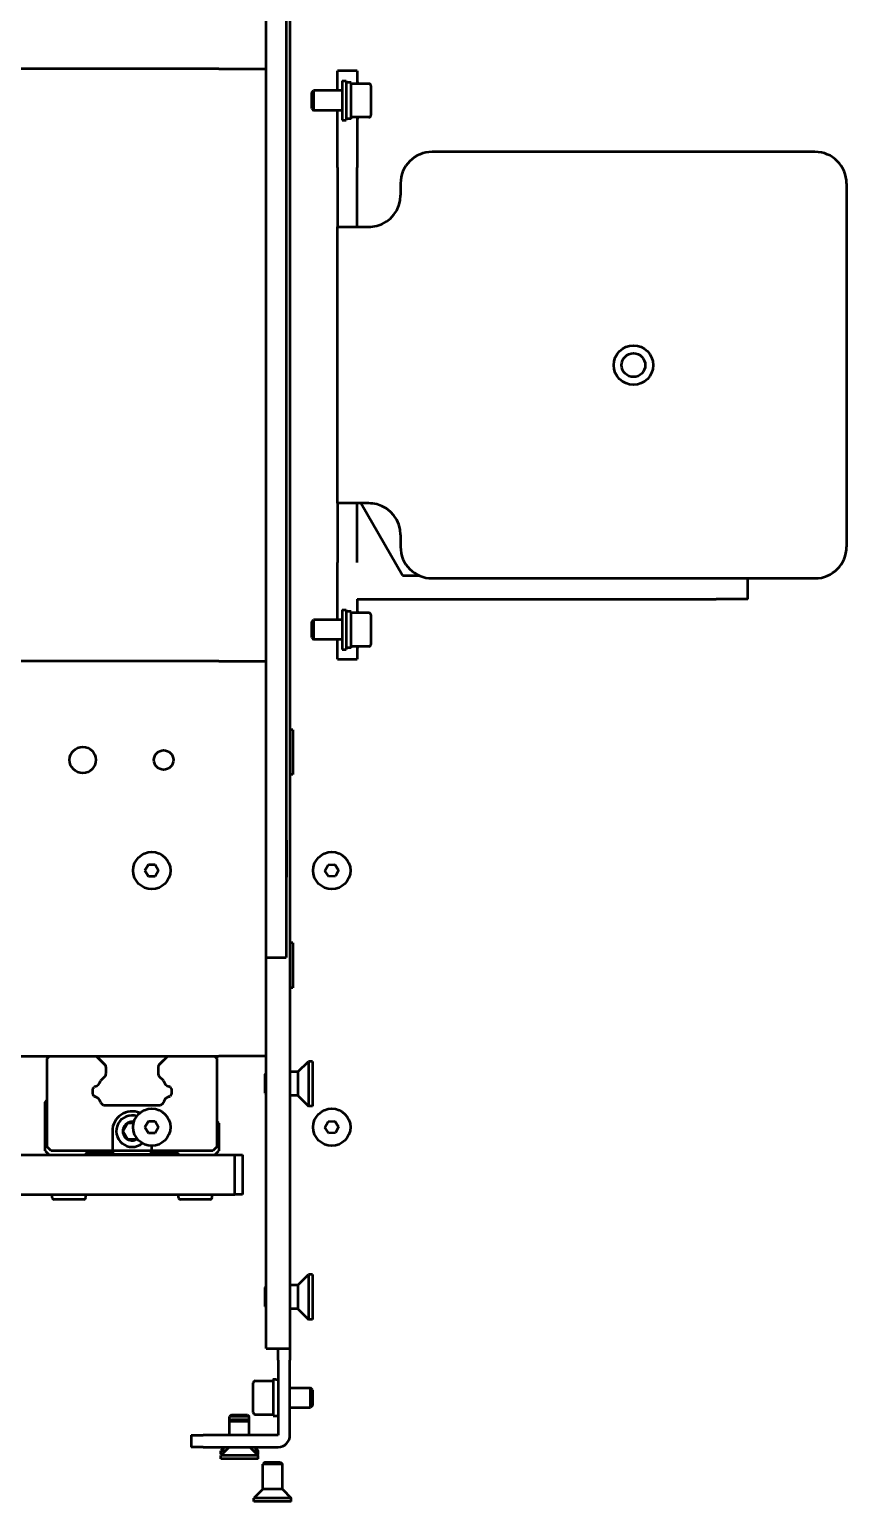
# Model space of a CAD drawing. Header units: millimetres. Extents: x 79 to 1474, y 97 to 691.
# Drawn here: x 1267.3 to 1474.3, y 106.3 to 479.1 of the extents above; entities that cross this region are included whole.
import ezdxf

# ---------------------------------------------------------------- set-up
doc = ezdxf.new("R2010")
doc.units = ezdxf.units.MM
doc.layers.add('Visible (ISO)', color=7, linetype='Continuous', lineweight=50)

msp = doc.modelspace()

# ---------------------------------------------------------------- linework, layer by layer
at = {"layer": 'Visible (ISO)'}
for p, q in [((1333.27, 605.13), (1333.27, 145.13)), ((1327.27, 244.13), (1327.27, 544.13)), ((1332.27, 544.13), (1332.27, 244.13)), ((1315.27, 469.13), (995.27, 469.13)), ((1315.27, 469.13), (1327.27, 469.13)), ((1345.27, 463.63), (1345.27, 468.63)), ((1350.27, 468.63), (1345.27, 468.63)), ((1346.47, 466.13), (1346.47, 456.13)), ((1346.47, 466.13), (1347.47, 466.13)), ((1347.47, 466.13), (1347.47, 456.13)), ((1350.27, 468.63), (1350.27, 465.38)), ((1338.77, 463.14), (1339.26, 463.63)), ((1338.77, 459.12), (1338.77, 463.14)), ((1339.26, 463.63), (1339.26, 458.63)), ((1346.47, 463.63), (1339.26, 463.63)), ((1348.04, 465.73), (1347.47, 465.73)), ((1348.77, 456.53), (1348.77, 465.72)), ((1353.27, 465.38), (1348.77, 465.38)), ((1350.37, 465.84), (1350.27, 465.84)), ((1350.37, 465.84), (1350.37, 465.38)), ((1353.77, 464.88), (1353.77, 457.38)), ((1338.77, 459.12), (1339.26, 458.63)), ((1346.47, 458.63), (1339.26, 458.63)), ((1345.27, 444.13), (1345.27, 458.63)), ((1346.47, 456.13), (1347.47, 456.13)), ((1348.77, 456.53), (1347.47, 456.53)), ((1353.27, 456.88), (1348.77, 456.88)), ((1350.27, 456.88), (1350.27, 444.13)), ((1350.37, 456.41), (1350.27, 456.41)), ((1350.37, 456.88), (1350.37, 456.41)), ((1466.27, 448.13), (1369.27, 448.13)), ((1345.27, 444.13), (1345.27, 429.13)), ((1350.27, 429.13), (1350.27, 444.13)), ((1361.27, 440.13), (1361.27, 437.13)), ((1474.27, 440.13), (1474.27, 348.13)), ((1345.27, 359.13), (1345.27, 429.13)), ((1345.27, 429.13), (1353.27, 429.13)), ((1345.27, 359.13), (1345.27, 344.13)), ((1353.27, 359.13), (1345.27, 359.13)), ((1350.27, 344.13), (1350.27, 359.13)), ((1361.81, 340.83), (1351.25, 359.13)), ((1361.27, 351.13), (1361.27, 348.13)), ((1345.27, 329.63), (1345.27, 344.13)), ((1361.81, 340.83), (1365.99, 340.83)), ((1369.27, 340.13), (1466.27, 340.13)), ((1449.27, 334.83), (1449.27, 340.13)), ((1346.47, 332.13), (1346.47, 322.13)), ((1346.47, 332.13), (1347.47, 332.13)), ((1347.47, 332.13), (1347.47, 322.13)), ((1350.27, 334.83), (1441.27, 334.83)), ((1350.27, 334.83), (1350.27, 331.38)), ((1350.37, 331.84), (1350.27, 331.84)), ((1350.37, 331.84), (1350.37, 331.38)), ((1449.27, 334.83), (1441.27, 334.83)), ((1338.77, 329.14), (1339.26, 329.63)), ((1338.77, 325.12), (1338.77, 329.14)), ((1339.26, 329.63), (1339.26, 324.63)), ((1346.47, 329.63), (1339.26, 329.63)), ((1348.04, 331.73), (1347.47, 331.73)), ((1348.77, 322.53), (1348.77, 331.72)), ((1353.27, 331.38), (1348.77, 331.38)), ((1353.77, 330.88), (1353.77, 323.38)), ((1338.77, 325.12), (1339.26, 324.63)), ((1346.47, 324.63), (1339.26, 324.63)), ((1345.27, 319.63), (1345.27, 324.63)), ((1346.47, 322.13), (1347.47, 322.13)), ((1348.77, 322.53), (1347.47, 322.53)), ((1353.27, 322.88), (1348.77, 322.88)), ((1350.27, 322.88), (1350.27, 319.63)), ((1350.37, 322.41), (1350.27, 322.41)), ((1350.37, 322.88), (1350.37, 322.41)), ((1315.27, 319.13), (995.27, 319.13)), ((1315.27, 319.13), (1327.27, 319.13)), ((1345.27, 319.63), (1350.27, 319.63)), ((1333.99, 301.8), (1333.27, 301.8)), ((1333.99, 301.8), (1333.99, 290.46)), ((1333.99, 290.46), (1333.27, 290.46)), ((1332.37, 273.84), (1332.27, 273.84)), ((1332.37, 273.84), (1332.37, 264.41)), ((1296.53, 266.13), (1297.4, 267.63)), ((1297.4, 264.63), (1296.53, 266.13)), ((1297.4, 267.63), (1299.13, 267.63)), ((1299.13, 267.63), (1300, 266.13)), ((1300, 266.13), (1299.13, 264.63)), ((1342.14, 266.03), (1342.92, 267.58)), ((1343.09, 264.58), (1342.14, 266.03)), ((1342.92, 267.58), (1344.65, 267.67)), ((1344.65, 267.67), (1345.6, 266.23)), ((1345.6, 266.23), (1344.81, 264.68)), ((1299.13, 264.63), (1297.4, 264.63)), ((1332.37, 264.41), (1332.27, 264.41)), ((1344.81, 264.68), (1343.09, 264.58)), ((1333.99, 247.8), (1333.27, 247.8)), ((1333.99, 247.8), (1333.99, 236.46)), ((1327.27, 219.13), (1327.27, 244.13)), ((1327.27, 244.13), (1332.27, 244.13)), ((1333.99, 236.46), (1333.27, 236.46)), ((976.27, 219.13), (1315.27, 219.13)), ((1271.74, 218.53), (1272.34, 219.13)), ((1271.74, 196.13), (1271.74, 218.53)), ((1284.2, 219.13), (1286.37, 216.95)), ((1286.37, 216.98), (1284.23, 219.13)), ((1286.67, 214.72), (1286.67, 216.28)), ((1299.87, 216.28), (1299.87, 214.72)), ((1302.31, 219.13), (1300.16, 216.98)), ((1300.16, 216.95), (1302.34, 219.13)), ((1314.14, 219.13), (1314.74, 218.53)), ((1314.74, 218.53), (1314.74, 196.13)), ((1327.27, 219.13), (1315.27, 219.13)), ((1327.27, 145.13), (1327.27, 219.13)), ((1335.27, 215.13), (1337.94, 217.8)), ((1337.94, 217.8), (1337.94, 206.46)), ((1338.99, 217.8), (1337.94, 217.8)), ((1338.99, 217.8), (1338.99, 206.46)), ((1285.43, 213.06), (1286.37, 214.01)), ((1300.16, 214.01), (1301.11, 213.06)), ((1326.99, 214.52), (1327.27, 214.8)), ((1326.99, 209.74), (1326.99, 214.52)), ((1335.27, 215.13), (1333.27, 215.13)), ((1335.27, 215.13), (1335.27, 209.13)), ((1283.27, 210.73), (1283.27, 209.61)), ((1283.27, 209.61), (1283.27, 209.61)), ((1283.41, 211.05), (1283.63, 211.27)), ((1283.65, 209.02), (1283.41, 209.25)), ((1303.12, 209.25), (1302.89, 209.02)), ((1302.9, 211.27), (1303.12, 211.05)), ((1303.27, 210.73), (1303.27, 209.61)), ((1326.99, 209.74), (1327.27, 209.46)), ((1335.27, 209.13), (1333.27, 209.13)), ((1335.27, 209.13), (1337.94, 206.46)), ((1271.27, 207.48), (1271.74, 208.02)), ((1271.27, 195.13), (1271.27, 207.48)), ((1286.04, 206.63), (1285.42, 207.24)), ((1300.5, 206.63), (1286.04, 206.63)), ((1301.11, 207.24), (1300.5, 206.63)), ((1338.99, 206.46), (1337.94, 206.46)), ((1292.11, 202.13), (1290.96, 200.13)), ((1293.66, 202.13), (1292.11, 202.13)), ((1296.53, 201.13), (1297.4, 202.63)), ((1297.4, 202.63), (1299.13, 202.63)), ((1299.13, 202.63), (1300, 201.13)), ((1315.27, 202.13), (1314.74, 202.66)), ((1315.27, 202.13), (1315.27, 195.13)), ((1342.14, 201.03), (1342.92, 202.58)), ((1342.92, 202.58), (1344.65, 202.67)), ((1344.65, 202.67), (1345.6, 201.23)), ((1288.27, 200.13), (1288.27, 195.13)), ((1290.96, 200.13), (1292.11, 198.13)), ((1292.11, 198.13), (1294.42, 198.13)), ((1294.42, 198.13), (1294.51, 198.28)), ((1297.4, 199.63), (1296.53, 201.13)), ((1299.13, 199.63), (1297.4, 199.63)), ((1300, 201.13), (1299.13, 199.63)), ((1343.09, 199.58), (1342.14, 201.03)), ((1344.81, 199.68), (1343.09, 199.58)), ((1345.6, 201.23), (1344.81, 199.68)), ((1237.77, 194.13), (1319.27, 194.13)), ((1271.27, 195.13), (1272.27, 194.13)), ((1272.74, 195.13), (1271.74, 196.13)), ((1288.27, 195.13), (1272.74, 195.13)), ((1281.27, 194.13), (1281.47, 194.34)), ((1288.35, 194.63), (1282.18, 194.63)), ((1287.94, 195.13), (1288.74, 194.33)), ((1298.27, 195.13), (1288.27, 195.13)), ((1288.74, 194.33), (1297.74, 194.33)), ((1289.27, 194.13), (1289.07, 194.33)), ((1297.47, 194.33), (1297.27, 194.13)), ((1297.74, 194.33), (1298.54, 195.13)), ((1304.35, 194.63), (1298.18, 194.63)), ((1298.27, 195.13), (1298.27, 196.41)), ((1313.74, 195.13), (1298.27, 195.13)), ((1305.06, 194.34), (1305.27, 194.13)), ((1314.74, 196.13), (1313.74, 195.13)), ((1314.27, 194.13), (1315.27, 195.13)), ((1319.27, 194.13), (1321.27, 194.13)), ((1319.27, 184.13), (1319.27, 194.13)), ((1321.27, 194.13), (1321.27, 184.13)), ((1237.77, 184.13), (1319.27, 184.13)), ((1273.02, 183.33), (1273.02, 184.13)), ((1281.02, 182.83), (1273.52, 182.83)), ((1281.52, 183.33), (1281.52, 184.13)), ((1305.02, 183.33), (1305.02, 184.13)), ((1313.02, 182.83), (1305.52, 182.83)), ((1313.52, 183.33), (1313.52, 184.13)), ((1321.27, 184.13), (1319.27, 184.13)), ((1326.99, 160.52), (1327.27, 160.8)), ((1326.99, 155.74), (1326.99, 160.52)), ((1335.27, 161.13), (1333.27, 161.13)), ((1335.27, 161.13), (1337.94, 163.8)), ((1335.27, 161.13), (1335.27, 155.13)), ((1337.94, 163.8), (1337.94, 152.46)), ((1338.99, 163.8), (1337.94, 163.8)), ((1338.99, 163.8), (1338.99, 152.46)), ((1326.99, 155.74), (1327.27, 155.46)), ((1335.27, 155.13), (1333.27, 155.13)), ((1335.27, 155.13), (1337.94, 152.46)), ((1338.99, 152.46), (1337.94, 152.46)), ((1327.27, 145.13), (1333.27, 145.13)), ((1330.27, 142.13), (1330.27, 145.13)), ((1330.27, 142.13), (1330.27, 123.13)), ((1333.27, 145.13), (1333.27, 142.13)), ((1333.27, 123.13), (1333.27, 142.13)), ((1323.97, 128.88), (1323.97, 136.38)), ((1324.47, 136.88), (1328.97, 136.88)), ((1328.97, 137.22), (1328.97, 137.22)), ((1328.97, 137.22), (1328.97, 128.03)), ((1329.69, 137.23), (1330.27, 137.23)), ((1333.27, 135.13), (1338.48, 135.13)), ((1338.48, 130.13), (1338.48, 135.13)), ((1338.97, 134.64), (1338.48, 135.13)), ((1338.97, 134.64), (1338.97, 130.62)), ((1338.97, 130.62), (1338.48, 130.13)), ((1318.46, 128.33), (1317.97, 127.84)), ((1322.97, 127.84), (1317.97, 127.84)), ((1317.97, 126.64), (1317.97, 127.84)), ((1318.46, 127.13), (1317.97, 126.64)), ((1318.46, 128.33), (1322.48, 128.33)), ((1318.46, 127.13), (1322.48, 127.13)), ((1322.48, 128.33), (1322.97, 127.84)), ((1322.48, 127.13), (1322.97, 126.64)), ((1322.97, 126.64), (1322.97, 127.84)), ((1324.47, 128.38), (1328.97, 128.38)), ((1328.97, 128.03), (1330.27, 128.03)), ((1333.27, 130.13), (1338.48, 130.13)), ((1308.27, 123.13), (1311.27, 123.13)), ((1308.27, 123.13), (1308.27, 120.13)), ((1330.27, 123.13), (1311.27, 123.13)), ((1322.97, 126.64), (1317.97, 126.64)), ((1317.97, 123.13), (1317.97, 126.64)), ((1322.97, 123.13), (1322.97, 126.64)), ((1311.27, 120.13), (1308.27, 120.13)), ((1311.27, 120.13), (1330.27, 120.13)), ((1317.87, 120.13), (1315.75, 118.01)), ((1316.67, 120.13), (1315.75, 119.21)), ((1323.07, 120.13), (1325.18, 118.01)), ((1324.27, 120.13), (1325.18, 119.21)), ((1316.95, 119.21), (1315.75, 119.21)), ((1315.75, 118.33), (1315.75, 119.21)), ((1316.07, 118.33), (1315.75, 118.33)), ((1325.18, 118.01), (1315.75, 118.01)), ((1315.75, 117.13), (1315.75, 118.01)), ((1325.18, 117.13), (1315.75, 117.13)), ((1325.18, 119.21), (1323.98, 119.21)), ((1325.18, 118.33), (1324.87, 118.33)), ((1325.18, 118.33), (1325.18, 119.21)), ((1325.18, 117.13), (1325.18, 118.01)), ((1326.86, 116.33), (1326.37, 115.84)), ((1331.37, 115.84), (1326.37, 115.84)), ((1326.37, 109.43), (1326.37, 115.84)), ((1326.86, 116.33), (1330.88, 116.33)), ((1330.88, 116.33), (1331.37, 115.84)), ((1331.37, 109.43), (1331.37, 115.84)), ((1326.37, 109.43), (1324.15, 107.21)), ((1331.37, 109.43), (1326.37, 109.43)), ((1331.37, 109.43), (1333.58, 107.21)), ((1333.58, 107.21), (1324.15, 107.21)), ((1324.15, 106.33), (1324.15, 107.21)), ((1333.58, 106.33), (1324.15, 106.33)), ((1333.58, 106.33), (1333.58, 107.21))]:
    msp.add_line(p, q, dxfattribs=at)
for centre, radius in [((1420.27, 394.13), 5), ((1420.27, 394.13), 3), ((1280.77, 294.13), 3.32), ((1301.27, 294.13), 2.46), ((1298.27, 266.13), 4.72), ((1343.87, 266.13), 4.72), ((1298.27, 201.13), 4.72), ((1343.87, 201.13), 4.72)]:
    msp.add_circle(centre, radius, dxfattribs=at)
for centre, radius, start, end in [((1353.27, 464.88), 0.5, 0, 90), ((1353.27, 457.38), 0.5, 270, 0), ((1369.27, 440.13), 8, 90, 180), ((1466.27, 440.13), 8, 0, 90), ((1353.27, 437.13), 8, 284.4775, 0), ((1353.27, 351.13), 8, 0, 75.5225), ((1369.27, 348.13), 8, 180, 270), ((1466.27, 348.13), 8, 270, 0), ((1353.27, 330.88), 0.5, 0, 90), ((1353.27, 323.38), 0.5, 270, 0), ((1285.67, 216.28), 1, 359.9025, 45), ((1285.67, 216.24), 1, 2.8166, 45), ((1300.87, 216.28), 1, 135, 180.0975), ((1300.87, 216.24), 1, 135, 177.186), ((1283.34, 213.36), 2.03, 284.9295, 345.0706), ((1285.78, 212.71), 0.5, 135, 165.0706), ((1285.67, 214.72), 1, 315, 0), ((1300.87, 214.72), 1, 180, 225), ((1300.75, 212.71), 0.5, 14.9295, 45), ((1303.2, 213.36), 2.03, 194.9295, 255.0706), ((1283.77, 210.7), 0.5, 135, 176.2449), ((1283.77, 209.61), 0.5, 180, 225), ((1283.99, 210.92), 0.5, 104.9295, 135), ((1284, 209.37), 0.5, 225, 254.7573), ((1283.34, 206.93), 2.03, 15.2427, 74.7573), ((1303.2, 206.93), 2.03, 105.2427, 164.7573), ((1302.53, 209.37), 0.5, 285.2427, 315), ((1302.55, 210.92), 0.5, 45, 75.0706), ((1302.77, 210.7), 0.5, 3.7552, 45), ((1302.77, 209.61), 0.5, 315, 0), ((1285.78, 207.59), 0.5, 195.2427, 225), ((1293.27, 200.13), 5, 66.9631, 180), ((1300.76, 207.59), 0.5, 315, 344.7573), ((1293.27, 200.13), 4, 72.3223, 310.2977), ((1293.27, 200.13), 2.35, 78.4988, 304.1211), ((1282.18, 193.63), 1, 90, 135), ((1288.35, 193.63), 1, 84.9001, 90), ((1298.18, 193.63), 1, 90, 98.9932), ((1304.35, 193.63), 1, 45, 90), ((1273.52, 183.33), 0.5, 180, 270), ((1281.02, 183.33), 0.5, 270, 0), ((1305.52, 183.33), 0.5, 180, 270), ((1313.02, 183.33), 0.5, 270, 0), ((1324.47, 136.38), 0.5, 90, 180), ((1324.47, 128.88), 0.5, 180, 270), ((1330.27, 123.13), 3, 270, 0)]:
    msp.add_arc(centre, radius, start, end, dxfattribs=at)
for centre, major_axis, start_param, end_param in [((1348.05, 461.13), (12.64, -0.01), 1.515486, 1.617317), ((1349.48, 461.13), (12.64, -0.01), 1.627513, 1.731026), ((1348.05, 327.13), (12.64, -0.01), 1.515486, 1.617317), ((1349.48, 327.13), (12.64, -0.01), 1.627513, 1.731026), ((1329.68, 132.63), (-12.64, -0.01), 4.711148, 4.768776), ((1328.25, 132.63), (-12.64, -0.01), 4.654596, 4.655673)]:
    msp.add_ellipse(centre, major_axis=major_axis, ratio=0.36397, start_param=start_param, end_param=end_param, dxfattribs=at)
for points in [[(1353.27, 429.13), (1353.92, 429.13), (1354.6, 429.21), (1355.27, 429.38)], [(1355.27, 358.87), (1354.6, 359.04), (1353.92, 359.13), (1353.27, 359.13)]]:
    msp.add_open_spline(points, degree=3, dxfattribs=at)

doc.saveas('drawing.dxf')
